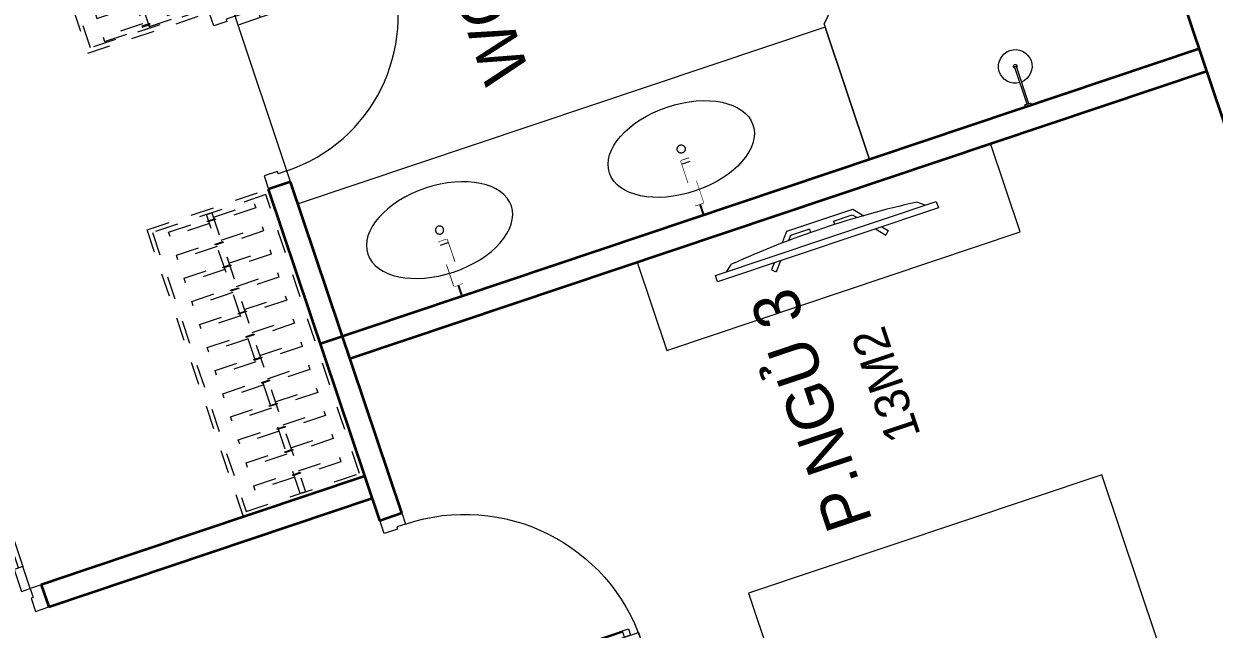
# Model space of a CAD drawing. Header units: metres. Extents: x 568332 to 569219, y 2065964 to 2066430.
# Drawn here: x 568584.16 to 568589.27, y 2066266.86 to 2066269.46 of the extents above; entities that cross this region are included whole.
import ezdxf

# ---------------------------------------------------------------- set-up
doc = ezdxf.new("R2010")
doc.units = ezdxf.units.M
for name, pattern in [('$AUDIT_BAD_LTYPE2', [0]), ('CENTER', [2, 1.25, -0.25, 0.25, -0.25]), ('X-5M-G-MB PHONGNGU$0$HIDDEN2', [0.1875, 0.125, -0.0625])]:
    doc.linetypes.add(name, pattern=pattern)
doc.layers.get('0').update_dxf_attribs({"linetype": 'CONTINUOUS'})
doc.layers.get('DEFPOINTS').update_dxf_attribs({"linetype": 'CONTINUOUS'})
for name, color, linetype, lineweight in [('-CENTER', 143, 'CENTER', 13), ('-DOOR', 137, 'CONTINUOUS', 9), ('-FURNITURE', 46, 'CONTINUOUS', 9), ('-HATCH', 8, 'CONTINUOUS', 5), ('-TEXT', 7, 'CONTINUOUS', 15), ('-WALL', 4, 'CONTINUOUS', 35), ('TEXT25', 2, 'CONTINUOUS', 13)]:
    doc.layers.add(name, color=color, linetype=linetype, lineweight=lineweight)
doc.styles.add('SVN_AVO_thuong', font='')
doc.styles.add('T1', font='', dxfattribs={"height": 200})
doc.styles.add('vnavanth', font='', dxfattribs={"width": 0.8})
doc.styles.get('SVN_AVO_thuong').set_extended_font_data('SVN-Avo')
doc.styles.get('T1').set_extended_font_data('VNgeometric Light')
doc.styles.get('vnavanth').set_extended_font_data('.VnAvantH')

# ---------------------------------------------------------------- blocks, each defined once
blk = doc.blocks.new('*U255')
at = {"linetype": 'X-5M-G-MB PHONGNGU$0$HIDDEN2'}
for points in [[(0, 600.0000000004657), (0, 0), (1745.371113424479, -6.017485155871855e-10), (1745.371113424479, 599.9999999998639)], [(1725.371113424479, 579.9996613717906), (1725.371113424479, 19.9996613717907), (20, 20.00000000046566), (20, 580.0000000004657)], [(1725.371113424479, 286.6991212948728), (1725.371113424479, 313.0991212947796), (20, 313.0991212953813), (19.99999859370291, 286.6991212952417)], [(113.7817614636733, 319.1750910408318), (109.4317788550979, 319.1750910408318), (109.4317788550979, 280.441767644881), (113.7817614636733, 280.441767644881)], [(227.7817614636733, 319.1750910407849), (223.4317788550979, 319.1750910407849), (223.4317788550979, 280.4417676448341), (227.7817614636733, 280.4417676448341)], [(341.7817614636733, 319.175091040738), (337.4317788550979, 319.175091040738), (337.4317788550979, 280.4417676447872), (341.7817614636733, 280.4417676447872)], [(455.7817614636733, 319.1750910406911), (451.4317788550979, 319.1750910406911), (451.4317788550979, 280.4417676447403), (455.7817614636733, 280.4417676447403)], [(569.7817614636733, 319.1750910406442), (565.431778855098, 319.1750910406442), (565.431778855098, 280.4417676446934), (569.7817614636733, 280.4417676446934)], [(683.7817614636732, 319.1750910405973), (679.4317788550978, 319.1750910405973), (679.4317788550978, 280.4417676446465), (683.7817614636732, 280.4417676446465)], [(797.7817614636732, 319.1750910405504), (793.4317788550978, 319.1750910405504), (793.4317788550978, 280.4417676445996), (797.7817614636732, 280.4417676445996)], [(911.7817614636732, 319.1750910405035), (907.4317788550978, 319.1750910405035), (907.4317788550978, 280.4417676445527), (911.7817614636732, 280.4417676445527)], [(1025.781761463673, 319.1750910404566), (1021.431778855098, 319.1750910404566), (1021.431778855098, 280.4417676445057), (1025.781761463673, 280.4417676445057)], [(1139.781761463673, 319.1750910404097), (1135.431778855098, 319.1750910404097), (1135.431778855098, 280.4417676444588), (1139.781761463673, 280.4417676444588)], [(1253.781761463673, 319.1750910403628), (1249.431778855098, 319.1750910403628), (1249.431778855098, 280.4417676444119), (1253.781761463673, 280.4417676444119)], [(1367.781761463673, 319.1750910403159), (1363.431778855098, 319.1750910403159), (1363.431778855098, 280.441767644365), (1367.781761463673, 280.441767644365)], [(1481.781761463673, 319.175091040269), (1477.431778855098, 319.175091040269), (1477.431778855098, 280.4417676443181), (1481.781761463673, 280.4417676443181)], [(1595.781761463673, 319.175091040222), (1591.431778855098, 319.175091040222), (1591.431778855098, 280.4417676442712), (1595.781761463673, 280.4417676442712)], [(1709.781761463673, 319.1750910401751), (1705.431778855098, 319.1750910401751), (1705.431778855098, 280.4417676442243), (1709.781761463673, 280.4417676442243)]]:
    blk.add_lwpolyline(points, close=True, dxfattribs=at)
for points in [[(122.2409142897814, 313.1103512093413), (122.2409142897814, 515.2497102723445), (100.1765458012815, 515.2497102723445), (100.1765458012815, 313.1103512093413)], [(236.2409142897814, 313.1103512092944), (236.2409142897814, 515.2497102722975), (214.1765458012815, 515.2497102722975), (214.1765458012815, 313.1103512092944)], [(350.2409142897814, 313.1103512092475), (350.2409142897814, 515.2497102722507), (328.1765458012815, 515.2497102722507), (328.1765458012815, 313.1103512092475)], [(464.2409142897813, 313.1103512092006), (464.2409142897813, 515.2497102722037), (442.1765458012814, 515.2497102722037), (442.1765458012814, 313.1103512092006)], [(578.2409142897814, 313.1103512091537), (578.2409142897814, 515.2497102721569), (556.1765458012815, 515.2497102721569), (556.1765458012815, 313.1103512091537)], [(692.2409142897812, 313.1103512091068), (692.2409142897812, 515.24971027211), (670.1765458012813, 515.24971027211), (670.1765458012813, 313.1103512091068)], [(806.2409142897812, 313.1103512090599), (806.2409142897812, 515.249710272063), (784.1765458012813, 515.249710272063), (784.1765458012813, 313.1103512090599)], [(920.2409142897812, 313.110351209013), (920.2409142897812, 515.2497102720162), (898.1765458012813, 515.2497102720162), (898.1765458012813, 313.110351209013)], [(1034.240914289781, 313.1103512089661), (1034.240914289781, 515.2497102719692), (1012.176545801281, 515.2497102719692), (1012.176545801281, 313.1103512089661)], [(1148.240914289781, 313.1103512089192), (1148.240914289781, 515.2497102719224), (1126.176545801281, 515.2497102719224), (1126.176545801281, 313.1103512089192)], [(1262.240914289781, 313.1103512088723), (1262.240914289781, 515.2497102718754), (1240.176545801281, 515.2497102718754), (1240.176545801281, 313.1103512088723)], [(1376.240914289781, 313.1103512088254), (1376.240914289781, 515.2497102718285), (1354.176545801281, 515.2497102718285), (1354.176545801281, 313.1103512088254)], [(1490.240914289781, 313.1103512087785), (1490.240914289781, 515.2497102717816), (1468.176545801281, 515.2497102717816), (1468.176545801281, 313.1103512087785)], [(1604.240914289781, 313.1103512087315), (1604.240914289781, 515.2497102717347), (1582.176545801281, 515.2497102717347), (1582.176545801281, 313.1103512087315)], [(1718.240914289781, 313.1103512086846), (1718.240914289781, 515.2497102716878), (1696.176545801281, 515.2497102716878), (1696.176545801281, 313.1103512086846)], [(100.1765458012815, 286.7103512094345), (100.1765458012815, 92.0852110228024), (122.2409142897814, 92.0852110228024), (122.2409142897814, 286.7103512094345)], [(214.1765458012815, 286.7103512093876), (214.1765458012815, 92.08521102275549), (236.2409142897814, 92.08521102275549), (236.2409142897814, 286.7103512093876)], [(328.1765458012815, 286.7103512093407), (328.1765458012815, 92.08521102270858), (350.2409142897814, 92.08521102270858), (350.2409142897814, 286.7103512093407)], [(442.1765458012814, 286.7103512092938), (442.1765458012814, 92.08521102266168), (464.2409142897813, 92.08521102266168), (464.2409142897813, 286.7103512092938)], [(556.1765458012815, 286.7103512092469), (556.1765458012815, 92.08521102261477), (578.2409142897814, 92.08521102261477), (578.2409142897814, 286.7103512092469)], [(670.1765458012813, 286.7103512092), (670.1765458012813, 92.08521102256786), (692.2409142897812, 92.08521102256786), (692.2409142897812, 286.7103512092)], [(784.1765458012813, 286.7103512091531), (784.1765458012813, 92.08521102252095), (806.2409142897812, 92.08521102252095), (806.2409142897812, 286.7103512091531)], [(898.1765458012813, 286.7103512091062), (898.1765458012813, 92.08521102247404), (920.2409142897812, 92.08521102247404), (920.2409142897812, 286.7103512091062)], [(1012.176545801281, 286.7103512090592), (1012.176545801281, 92.08521102242715), (1034.240914289781, 92.08521102242715), (1034.240914289781, 286.7103512090592)], [(1126.176545801281, 286.7103512090123), (1126.176545801281, 92.08521102238024), (1148.240914289781, 92.08521102238024), (1148.240914289781, 286.7103512090123)], [(1240.176545801281, 286.7103512089654), (1240.176545801281, 92.08521102233333), (1262.240914289781, 92.08521102233333), (1262.240914289781, 286.7103512089654)], [(1354.176545801281, 286.7103512089186), (1354.176545801281, 92.08521102228642), (1376.240914289781, 92.08521102228642), (1376.240914289781, 286.7103512089186)], [(1468.176545801281, 286.7103512088717), (1468.176545801281, 92.0852110222395), (1490.240914289781, 92.0852110222395), (1490.240914289781, 286.7103512088717)], [(1582.176545801281, 286.7103512088247), (1582.176545801281, 92.0852110221926), (1604.240914289781, 92.0852110221926), (1604.240914289781, 286.7103512088247)], [(1696.176545801281, 286.7103512087778), (1696.176545801281, 92.0852110221457), (1718.240914289781, 92.0852110221457), (1718.240914289781, 286.7103512087778)]]:
    blk.add_lwpolyline(points, dxfattribs=at)
blk = doc.blocks.new('*U254')
at = {"linetype": 'X-5M-G-MB PHONGNGU$0$HIDDEN2'}
for points in [[(0, 600.0000000004657), (0, 0), (1418.181819262354, -4.671206933965685e-10), (1418.181819262354, 599.9999999999985)], [(1398.181819262354, 579.9996613719252), (1398.181819262354, 19.99966137192532), (20, 20.00000000046566), (20, 580.0000000004657)], [(1398.181819262354, 286.6991212950074), (1398.181819262354, 313.0991212949142), (20, 313.0991212953813), (19.99999859370291, 286.6991212952417)], [(113.7817614636733, 319.1750910408318), (109.4317788550979, 319.1750910408318), (109.4317788550979, 280.441767644881), (113.7817614636733, 280.441767644881)], [(227.7817614636733, 319.1750910407849), (223.4317788550979, 319.1750910407849), (223.4317788550979, 280.4417676448341), (227.7817614636733, 280.4417676448341)], [(341.7817614636733, 319.175091040738), (337.4317788550979, 319.175091040738), (337.4317788550979, 280.4417676447872), (341.7817614636733, 280.4417676447872)], [(455.7817614636733, 319.1750910406911), (451.4317788550979, 319.1750910406911), (451.4317788550979, 280.4417676447403), (455.7817614636733, 280.4417676447403)], [(569.7817614636733, 319.1750910406442), (565.431778855098, 319.1750910406442), (565.431778855098, 280.4417676446934), (569.7817614636733, 280.4417676446934)], [(683.7817614636732, 319.1750910405973), (679.4317788550978, 319.1750910405973), (679.4317788550978, 280.4417676446465), (683.7817614636732, 280.4417676446465)], [(797.7817614636732, 319.1750910405504), (793.4317788550978, 319.1750910405504), (793.4317788550978, 280.4417676445996), (797.7817614636732, 280.4417676445996)], [(911.7817614636732, 319.1750910405035), (907.4317788550978, 319.1750910405035), (907.4317788550978, 280.4417676445527), (911.7817614636732, 280.4417676445527)], [(1025.781761463673, 319.1750910404566), (1021.431778855098, 319.1750910404566), (1021.431778855098, 280.4417676445057), (1025.781761463673, 280.4417676445057)], [(1139.781761463673, 319.1750910404097), (1135.431778855098, 319.1750910404097), (1135.431778855098, 280.4417676444588), (1139.781761463673, 280.4417676444588)], [(1253.781761463673, 319.1750910403628), (1249.431778855098, 319.1750910403628), (1249.431778855098, 280.4417676444119), (1253.781761463673, 280.4417676444119)], [(1367.781761463673, 319.1750910403159), (1363.431778855098, 319.1750910403159), (1363.431778855098, 280.441767644365), (1367.781761463673, 280.441767644365)]]:
    blk.add_lwpolyline(points, close=True, dxfattribs=at)
for points in [[(122.2409142897814, 313.1103512093413), (122.2409142897814, 515.2497102723445), (100.1765458012815, 515.2497102723445), (100.1765458012815, 313.1103512093413)], [(236.2409142897814, 313.1103512092944), (236.2409142897814, 515.2497102722975), (214.1765458012815, 515.2497102722975), (214.1765458012815, 313.1103512092944)], [(350.2409142897814, 313.1103512092475), (350.2409142897814, 515.2497102722507), (328.1765458012815, 515.2497102722507), (328.1765458012815, 313.1103512092475)], [(464.2409142897813, 313.1103512092006), (464.2409142897813, 515.2497102722037), (442.1765458012814, 515.2497102722037), (442.1765458012814, 313.1103512092006)], [(578.2409142897814, 313.1103512091537), (578.2409142897814, 515.2497102721569), (556.1765458012815, 515.2497102721569), (556.1765458012815, 313.1103512091537)], [(692.2409142897812, 313.1103512091068), (692.2409142897812, 515.24971027211), (670.1765458012813, 515.24971027211), (670.1765458012813, 313.1103512091068)], [(806.2409142897812, 313.1103512090599), (806.2409142897812, 515.249710272063), (784.1765458012813, 515.249710272063), (784.1765458012813, 313.1103512090599)], [(920.2409142897812, 313.110351209013), (920.2409142897812, 515.2497102720162), (898.1765458012813, 515.2497102720162), (898.1765458012813, 313.110351209013)], [(1034.240914289781, 313.1103512089661), (1034.240914289781, 515.2497102719692), (1012.176545801281, 515.2497102719692), (1012.176545801281, 313.1103512089661)], [(1148.240914289781, 313.1103512089192), (1148.240914289781, 515.2497102719224), (1126.176545801281, 515.2497102719224), (1126.176545801281, 313.1103512089192)], [(1262.240914289781, 313.1103512088723), (1262.240914289781, 515.2497102718754), (1240.176545801281, 515.2497102718754), (1240.176545801281, 313.1103512088723)], [(1376.240914289781, 313.1103512088254), (1376.240914289781, 515.2497102718285), (1354.176545801281, 515.2497102718285), (1354.176545801281, 313.1103512088254)], [(100.1765458012815, 286.7103512094345), (100.1765458012815, 92.0852110228024), (122.2409142897814, 92.0852110228024), (122.2409142897814, 286.7103512094345)], [(214.1765458012815, 286.7103512093876), (214.1765458012815, 92.08521102275549), (236.2409142897814, 92.08521102275549), (236.2409142897814, 286.7103512093876)], [(328.1765458012815, 286.7103512093407), (328.1765458012815, 92.08521102270858), (350.2409142897814, 92.08521102270858), (350.2409142897814, 286.7103512093407)], [(442.1765458012814, 286.7103512092938), (442.1765458012814, 92.08521102266168), (464.2409142897813, 92.08521102266168), (464.2409142897813, 286.7103512092938)], [(556.1765458012815, 286.7103512092469), (556.1765458012815, 92.08521102261477), (578.2409142897814, 92.08521102261477), (578.2409142897814, 286.7103512092469)], [(670.1765458012813, 286.7103512092), (670.1765458012813, 92.08521102256786), (692.2409142897812, 92.08521102256786), (692.2409142897812, 286.7103512092)], [(784.1765458012813, 286.7103512091531), (784.1765458012813, 92.08521102252095), (806.2409142897812, 92.08521102252095), (806.2409142897812, 286.7103512091531)], [(898.1765458012813, 286.7103512091062), (898.1765458012813, 92.08521102247404), (920.2409142897812, 92.08521102247404), (920.2409142897812, 286.7103512091062)], [(1012.176545801281, 286.7103512090592), (1012.176545801281, 92.08521102242715), (1034.240914289781, 92.08521102242715), (1034.240914289781, 286.7103512090592)], [(1126.176545801281, 286.7103512090123), (1126.176545801281, 92.08521102238024), (1148.240914289781, 92.08521102238024), (1148.240914289781, 286.7103512090123)], [(1240.176545801281, 286.7103512089654), (1240.176545801281, 92.08521102233333), (1262.240914289781, 92.08521102233333), (1262.240914289781, 286.7103512089654)], [(1354.176545801281, 286.7103512089186), (1354.176545801281, 92.08521102228642), (1376.240914289781, 92.08521102228642), (1376.240914289781, 286.7103512089186)]]:
    blk.add_lwpolyline(points, dxfattribs=at)
blk = doc.blocks.new('Sink_Cicle')
blk.add_lwpolyline([(17.49999987077899, -50.00226151314564), (-17.49999987077899, -49.99773848685436), (-17.51615354442038, -252.2967581441626), (17.48384613892995, -252.3012811850058)], close=True)
blk.add_circle((0, -300), 17.5)
at = {"layer": 'DEFPOINTS'}
blk.add_line((0, -100), (0, 0), dxfattribs=at)
blk.add_wipeout([(17.499999870775355, -50.00226151314928), (-17.49999987078263, -49.99773848685436), (-17.516153544427652, -252.29675814416623), (17.48384613892631, -252.3012811850058)])
at = {"layer": '-FURNITURE', "linetype": 'Continuous'}
blk.add_ellipse((0, -300), major_axis=(-325, 0), ratio=0.5846153846153846, dxfattribs=at)
blk.add_line((-17.51421511289664, -237.2967582757119), (17.48578462866135, -237.3012813020032))
blk = doc.blocks.new('*U149')
at = {"linetype": '$AUDIT_BAD_LTYPE2'}
for p, q in [((70, 100), (70, 699.9999999999982)), ((90, 699.9999999999982), (90, 100))]:
    blk.add_line(p, q, dxfattribs=at)
for points in [[(50, 699.9999999999982), (90, 699.9999999999982), (90, 799.9999999999982), (50, 799.9999999999982), (50, 699.9999999999982)], [(50, 702.9059272893337), (50, 100)], [(50, 100), (90, 100), (90, 0), (50, 0), (50, 100)]]:
    blk.add_lwpolyline(points)
for points in [[(118.2698876160139, 594.5156181119073), (118.2698876160139, 764.1349438079906), (90, 764.1349438079906), (90, 735.8650561920058), (112.6159100928053, 735.8650561920058), (112.6159100928053, 594.5156181119073)], [(0, 0), (50, 0), (50, -40), (60, -40), (60, -99.99999999999272), (0, -99.99999999999272)], [(899.9999999999982, 1.3252863207713e-28), (849.9999999999982, 1.3252863207713e-28), (849.9999999999982, -40.00000000000001), (839.9999999999982, -40.00000000000001), (839.9999999999982, -99.99999999999272), (899.9999999999982, -99.99999999999272)]]:
    blk.add_lwpolyline(points, close=True)
at = {"linetype": '$AUDIT_BAD_LTYPE2', "ltscale": 0.3}
blk.add_arc((50, 0), 799.9999999999982, 0, 90, dxfattribs=at)
blk = doc.blocks.new('XR.MB.LM123$0$tvi 1')
blk.add_lwpolyline([(28.54445810673496, -2.291926648467779e-10), (28.54445810673496, -999.9999999999964), (-7.275957614183426e-12, -1000), (0, 0)], close=True)
for points in [[(28.54445810680045, -50.31958968611434), (52.37372755713295, -80.86315460130209)], [(-24.09820395050338, -235.5599978379832), (-39.09879504836863, -251.7939635238108)], [(0, -284.7849796677438), (-39.09879504836863, -251.7939635238108)], [(0, -255.9952397129928), (-24.09820395050338, -235.5599978379832)], [(69.66229681991535, -315.0836646851385), (111.1934016081432, -350.2927865858655), (111.193401608034, -649.712917566063), (69.68611289083492, -684.9110379843005)], [(89.09002233762294, -445.7449799550195), (89.09002233762294, -359.9578938602899), (70.91298945683957, -344.6203678706661)], [(89.09002233762294, -445.7449799550195), (73.49991829216015, -445.7449799550232)], [(89.09002233768115, -554.2550200447404), (89.09002233773936, -640.0421061392371), (70.91298945678864, -655.3796321293303)], [(89.09002233768115, -554.2550200447404), (73.49991829216015, -554.2550200447404)], [(0, -715.2150203320198), (-39.09879504836863, -748.2060364759491)], [(-24.09820395050338, -764.4400021620095), (-39.09879504836863, -748.2060364759491)], [(0, -744.004760287), (-24.09820395050338, -764.4400021620095)], [(28.54445810674224, -949.680410313882), (52.37372755713295, -919.1368453984578)]]:
    blk.add_lwpolyline(points)
blk.add_arc((-4025.16618952866, -499.9999999999964), 4099.025185406737, 354.1310878512652, 5.868912148527433)
blk = doc.blocks.new('*U18')
at = {"linetype": '$AUDIT_BAD_LTYPE2'}
for p, q in [((70, 100), (69.99999999999999, 599.9999999999982)), ((89.99999999999999, 599.9999999999982), (90, 100))]:
    blk.add_line(p, q, dxfattribs=at)
for points in [[(49.99999999999999, 599.9999999999982), (89.99999999999999, 599.9999999999982), (89.99999999999999, 699.9999999999982), (49.99999999999999, 699.9999999999982), (49.99999999999999, 599.9999999999982)], [(49.99999999999999, 602.9059272893337), (50, 100)], [(50, 100), (90, 100), (90, 0), (50, 0), (50, 100)]]:
    blk.add_lwpolyline(points)
for points in [[(118.2698876160139, 494.5156181119073), (118.2698876160139, 664.1349438079906), (89.99999999999999, 664.1349438079906), (89.99999999999999, 635.8650561920058), (112.6159100928053, 635.8650561920058), (112.6159100928053, 494.5156181119073)], [(0, 0), (50, 0), (50, -40), (60, -40), (60, -100.0001724930698), (0, -100.0001724930698)], [(799.9999999999982, 7.105427357601134e-15), (749.9999999999982, 7.105427357601134e-15), (749.9999999999982, -40), (739.9999999999982, -40), (739.9999999999982, -100.0001724930698), (799.9999999999982, -100.0001724930698)]]:
    blk.add_lwpolyline(points, close=True)
at = {"linetype": '$AUDIT_BAD_LTYPE2', "ltscale": 0.3}
blk.add_arc((50, 0), 699.9999999999982, 0, 90, dxfattribs=at)
blk = doc.blocks.new('G1600')
for p, q in [((137477.0741823114, -212827.2147267315), (139077.0741823114, -212827.2147267327)), ((137227.6935681712, -213391.7193460799), (137227.6935681718, -213076.8871672568)), ((139326.4547964507, -213391.7193460799), (139326.4547964501, -213076.8871672568)), ((137385.1096575831, -213234.3032566686), (137070.2774787599, -213234.3032566681)), ((139169.0387070388, -213234.3032566686), (139483.870885862, -213234.3032566681))]:
    blk.add_line(p, q)
blk.add_lwpolyline([(137477.074182311, -213484.2147267315), (137477.0741823123, -211484.2147267315), (139077.0741823123, -211484.2147267327), (139077.074182311, -213484.2147267327), (137477.074182311, -213484.2147267315)])
for points in [[(136977.074182316, -213484.2147267311), (136977.0741823163, -212984.3917867657), (137477.0741823113, -212984.3917867661), (137477.074182311, -213484.2147267315)], [(139577.0741823059, -213484.2147267331), (139577.0741823062, -212984.3917867677), (139077.0741823113, -212984.3917867673), (139077.074182311, -213484.2147267327)], [(137617.074182311, -213375.2147267316), (137617.0741823112, -212998.7147267316), (138234.5741823112, -212998.714726732), (138234.574182311, -213375.214726732)], [(138937.074182311, -213375.2147267325), (138937.0741823112, -212998.7147267325), (138319.5741823112, -212998.7147267321), (138319.574182311, -213375.2147267321)]]:
    blk.add_lwpolyline(points, close=True)
for centre, radius in [((137227.6935681715, -213234.3032566684), 157.4160894116067), ((139326.4547964504, -213234.3032566684), 157.4160894116067), ((137227.6935681715, -213234.3032566684), 82.41608941160666), ((139326.4547964504, -213234.3032566684), 82.41608941160666)]:
    blk.add_circle(centre, radius)
blk = doc.blocks.new('A$Cbeb9f07c')
for points in [[(241.8256940754072, 68.46290551844868), (241.826999517798, 75.4738509405579), (72.00065272211214, 75.50547271186952), (71.9993472797214, 68.4945272897603)], [(251.997474831951, 58.42171609785873), (252.0025189203152, 85.51125168570434), (241.828868840792, 85.51314602568164), (241.8238247524278, 58.42361043783603)]]:
    blk.add_lwpolyline(points, close=True)
for radius, start, end in [(72, 2.780001346980878, 357.1986616345336), (8.346062492523743, 24.82487611239994, 335.153786868532)]:
    blk.add_arc((71.99999999998545, 72), radius, start, end)
blk = doc.blocks.new('M15-T3')
at = {"layer": '-FURNITURE'}
blk.add_line((199723.4774463177, 100003.9666469097), (200690.2160763741, 99059.45814609528), dxfattribs=at)
for points in [[(199109.8798971176, 102390.2337965965), (199109.8799009323, 100003.9666438103), (199709.8799006939, 100003.9666438103), (199709.8798971176, 102390.2337965965)], [(198609.8793308735, 101089.253472805), (198609.8793311119, 99489.25347280502), (199009.8799242973, 99489.25347280502), (199009.8799238205, 101089.253472805)]]:
    blk.add_lwpolyline(points, close=True, dxfattribs=at)
blk.add_lwpolyline([(199723.4774463177, 100003.9666469097), (199109.8799209595, 100003.9666409492)], dxfattribs=at)
at = {"layer": '-HATCH'}
blk.add_line((199809.8798971176, 102390.2336235046), (200609.8798971176, 102390.2336237431), dxfattribs=at)
at = {"layer": '-WALL'}
for p, q in [((198409.8799021244, 103955.5053451061), (198409.8799157143, 102490.2337965965)), ((198509.8798718452, 103955.5053493977), (198409.8799021244, 103955.5053451061)), ((198509.8798742294, 103755.5056018829), (198509.8798718452, 103955.5053493977)), ((198509.8798959255, 102490.2337965965), (198509.8798751831, 103755.5056018829)), ((198309.8799436092, 102490.2337965965), (199809.8798987865, 102490.2337965965)), ((198309.8799436092, 102490.2337965965), (198309.8799436092, 102390.2337965965)), ((199809.8798968792, 102390.2337963581), (199809.8798987865, 102490.2337965965)), ((198309.8799436092, 102390.2337965965), (199809.8798968792, 102390.2337963581)), ((199009.8799164295, 102390.2337961197), (199009.8799395561, 98507.11281442642)), ((197588.4258127213, 98509.87403011322), (200153.4185218811, 98510.2519891262))]:
    blk.add_line(p, q, dxfattribs=at)
at = {"layer": '-DOOR'}
for p, xscale, rotation in [((198509.8798825741, 103955.5053493977), -1, 270), ((197409.8799436092, 102390.2337965965), -0.9999999999999999, 180)]:
    blk.add_blockref('*U149', p, dxfattribs=dict(at, xscale=xscale, rotation=rotation))
at = {"layer": '-DOOR', "rotation": 180}
blk.add_blockref('*U18', (200609.8798971176, 102390.2336237431), dxfattribs=at)
at = {"layer": '-FURNITURE', "extrusion": (0, 0, -1), "yscale": 0.9166666666659739, "rotation": 180}
for name, p, xscale, zscale in [('*U254', (-198509.8798959255, 103040.2337965965), 0.9166666666659739, -0.9166666666659741), ('*U255', (-202209.8034186363, 103040.2337961197), -0.9166666666659739, -0.9166666666659739)]:
    blk.add_blockref(name, p, dxfattribs=dict(at, xscale=xscale, zscale=zscale))
at = {"layer": '-FURNITURE', "xscale": -1, "rotation": 270}
blk.add_blockref('G1600', (408994.0181453228, -37987.82070970535), dxfattribs=at)
at = {"layer": '-FURNITURE', "extrusion": (0, 0, -1), "xscale": -0.9999999999999997, "rotation": 0.003689722414399951}
blk.add_blockref('XR.MB.LM123$0$tvi 1', (-198819.6365065575, 100789.263484478), dxfattribs=at)
at = {"layer": '-FURNITURE', "xscale": -1}
blk.add_blockref('A$Cbeb9f07c', (199361.8799250126, 99211.41762685776), dxfattribs=at)
at = {"layer": '-TEXT', "color": 2, "style": 'vnavanth'}
blk.add_text('p.ngñ 3', height=199.9591899200177, rotation=1.284075563962397e-06, dxfattribs=at).set_placement((197634.1010668278, 100483.5315508842))
at = {"layer": 'TEXT25'}
for s, height, style, p in [('WCMT', 200, 'SVN_AVO_thuong', (199924.1628580093, 101267.5238547325)), ('13M2', 150, 'T1', (197918.6637518406, 100170.7644634247))]:
    blk.add_text(s, height=height, rotation=1.284075563962397e-06, dxfattribs=dict(at, style=style)).set_placement(p)
at = {"ltscale": 300, "xscale": -1, "rotation": 90}
blk.add_blockref('Sink_Cicle', (199109.8798968792, 101850.075961113), dxfattribs=at)
at = {"layer": '-WALL'}
blk.add_line((199109.8799359798, 98507.12498497963), (199109.8798959255, 102490.2337961197), dxfattribs=at)
at = {"ltscale": 300, "rotation": 90}
blk.add_blockref('Sink_Cicle', (199109.8798968792, 100755.8341631889), dxfattribs=at)

msp = doc.modelspace()

# ---------------------------------------------------------------- block references
at = {"layer": '-CENTER', "xscale": 0.001, "yscale": 0.001, "zscale": 0.001, "rotation": 108.5514997317249}
msp.add_blockref('M15-T3', (568745.9471004102, 2066111.926841277), dxfattribs=at)

doc.saveas('drawing.dxf')
